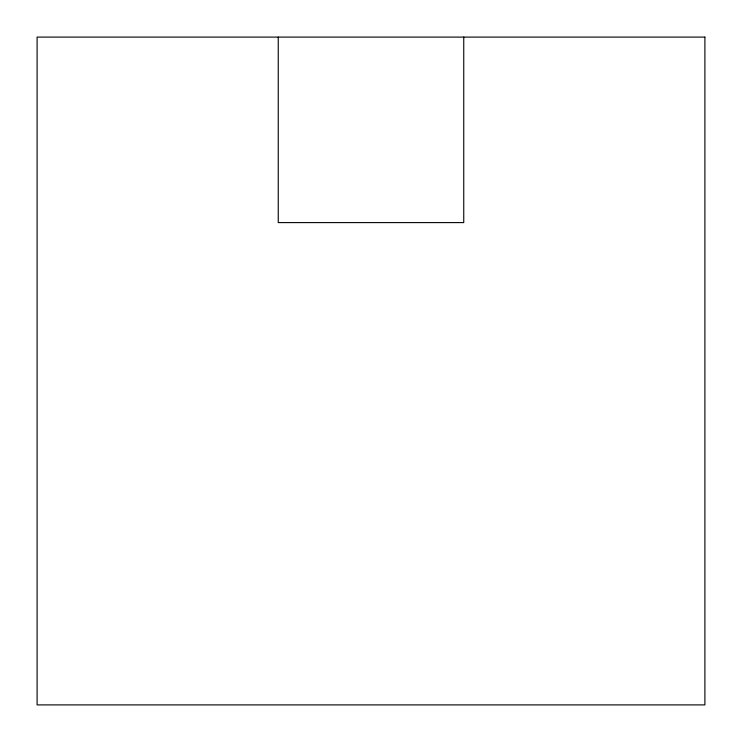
<?xml version="1.0" encoding="UTF-8"?>
<svg xmlns="http://www.w3.org/2000/svg" width="742" height="742" viewBox="0 0 742 742"><rect width="100%" height="100%" fill="white"/><g stroke="black" fill="none" stroke-linecap="round" stroke-linejoin="round"><path stroke-width="1.11" d="M463.75 37.1L463.75 222.6L278.25 222.6L278.25 37.1M704.9 37.1L37.1 37.1L37.1 704.9L704.9 704.9L704.9 37.1"/></g></svg>
